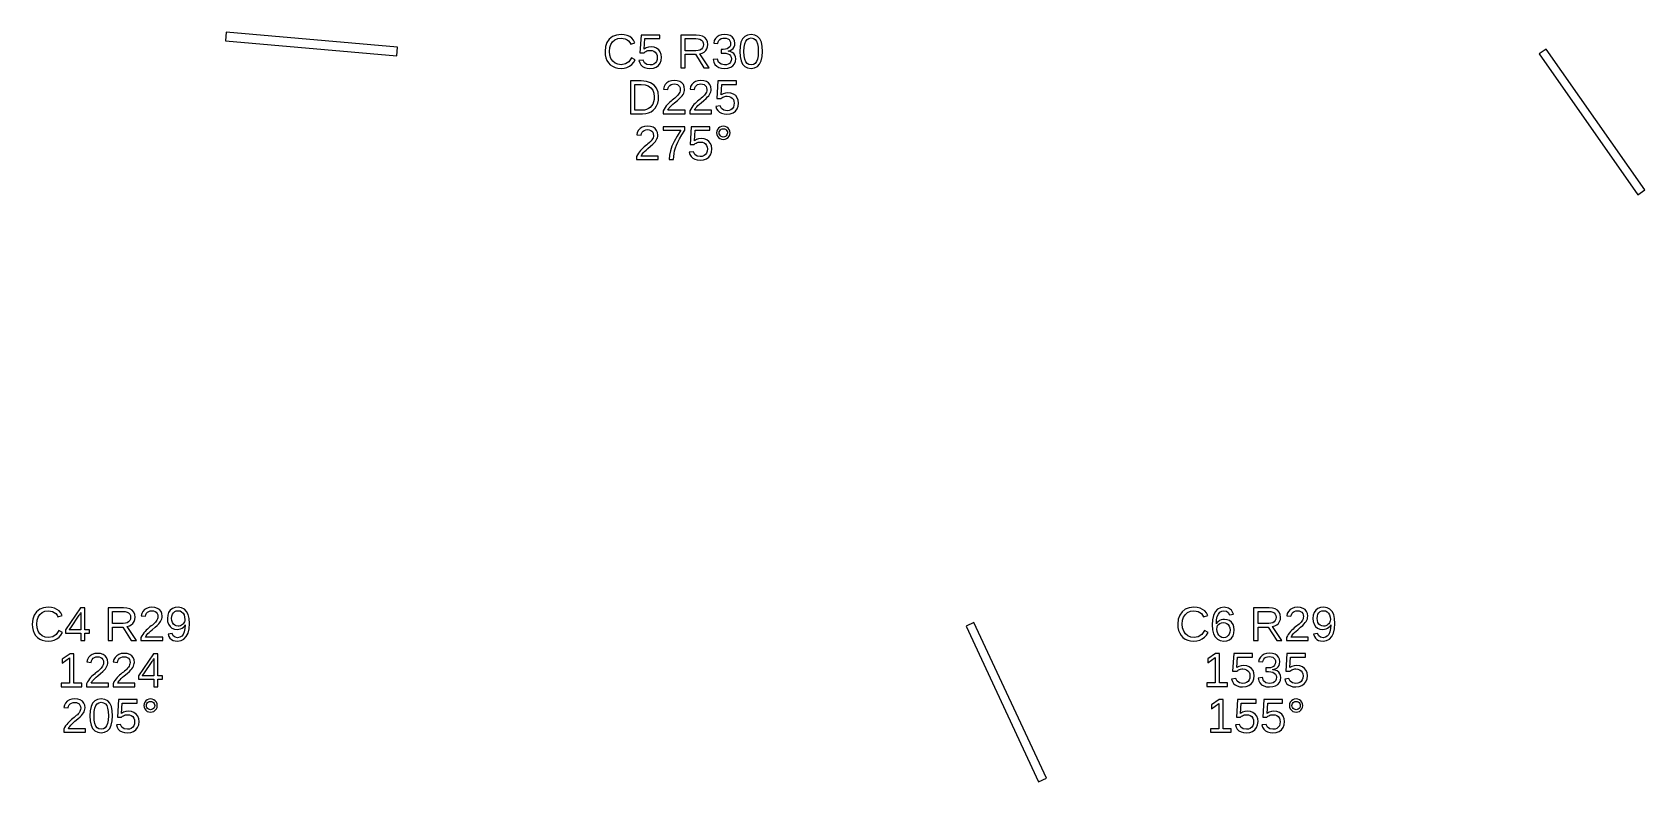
# Model space of a CAD drawing. Extents: x 194 to 2890, y 45 to 1503.
# Drawn here: x 560.3 to 841.8, y 1347.5 to 1478.4 of the extents above; entities that cross this region are included whole.
import ezdxf

# ---------------------------------------------------------------- set-up
doc = ezdxf.new("R2010")
doc.units = 0
doc.layers.get('0').update_dxf_attribs({"linetype": 'CONTINUOUS'})

msp = doc.modelspace()

# ---------------------------------------------------------------- linework, layer by layer
for points in [[(624.065, 1475.75), (594.18, 1478.36), (594.049, 1476.87), (623.935, 1474.25)], [(663.632, 1472.09), (664.128, 1472.22), (664.578, 1472.44), (664.973, 1472.73), (665.305, 1473.11), (665.573, 1473.56), (664.938, 1473.88), (664.467, 1473.22), (663.864, 1472.82), (663.127, 1472.69), (662.544, 1472.76), (662.047, 1472.97), (661.636, 1473.33), (661.33, 1473.8), (661.146, 1474.37), (661.085, 1475.02), (661.144, 1475.68), (661.32, 1476.24), (661.614, 1476.7), (662.013, 1477.04), (662.507, 1477.25), (663.095, 1477.32), (663.481, 1477.29), (663.83, 1477.2), (664.143, 1477.05), (664.41, 1476.85), (664.624, 1476.59), (664.783, 1476.29), (665.52, 1476.53), (665.291, 1476.96), (664.99, 1477.31), (664.617, 1477.59), (664.174, 1477.79), (663.664, 1477.91), (663.087, 1477.95), (662.277, 1477.86), (661.593, 1477.6), (661.036, 1477.17), (660.625, 1476.59), (660.378, 1475.87), (660.296, 1475.02), (660.332, 1474.44), (660.443, 1473.91), (660.627, 1473.44), (660.882, 1473.03), (661.203, 1472.68), (661.591, 1472.41), (662.039, 1472.21), (662.539, 1472.09), (663.091, 1472.05)], [(668.732, 1472.11), (669.23, 1472.28), (669.636, 1472.57), (669.935, 1472.96), (670.115, 1473.44), (670.175, 1474), (670.119, 1474.5), (669.952, 1474.93), (669.672, 1475.29), (669.299, 1475.57), (668.85, 1475.73), (668.324, 1475.79), (667.877, 1475.75), (667.483, 1475.63), (667.14, 1475.42), (667.249, 1477.24), (669.841, 1477.24), (669.841, 1477.86), (666.582, 1477.86), (666.391, 1474.78), (667.107, 1474.78), (667.278, 1474.92), (667.449, 1475.02), (667.62, 1475.1), (667.795, 1475.15), (667.98, 1475.18), (668.173, 1475.19), (668.527, 1475.15), (668.829, 1475.04), (669.078, 1474.86), (669.265, 1474.61), (669.377, 1474.32), (669.414, 1473.98), (669.377, 1473.6), (669.266, 1473.27), (669.08, 1473), (668.829, 1472.81), (668.522, 1472.69), (668.157, 1472.65), (667.598, 1472.74), (667.2, 1473.03), (666.965, 1473.5), (666.224, 1473.41), (666.351, 1473.01), (666.559, 1472.67), (666.847, 1472.4), (667.209, 1472.21), (667.64, 1472.09), (668.14, 1472.05)], [(674.301, 1474.51), (676.087, 1474.51), (677.576, 1472.13), (678.472, 1472.13), (676.844, 1474.6), (677.249, 1474.71), (677.592, 1474.9), (677.871, 1475.15), (678.078, 1475.46), (678.202, 1475.82), (678.244, 1476.22), (678.185, 1476.7), (678.009, 1477.1), (677.717, 1477.43), (677.316, 1477.67), (676.818, 1477.82), (676.221, 1477.86), (673.524, 1477.86), (673.524, 1472.13), (674.301, 1472.13)], [(674.301, 1475.13), (674.301, 1477.24), (676.144, 1477.24), (676.537, 1477.21), (676.863, 1477.13), (677.123, 1476.98), (677.311, 1476.78), (677.425, 1476.52), (677.462, 1476.22), (677.425, 1475.9), (677.313, 1475.63), (677.127, 1475.41), (676.872, 1475.25), (676.555, 1475.16), (676.177, 1475.13)], [(681.758, 1472.1), (682.238, 1472.24), (682.622, 1472.49), (682.902, 1472.82), (683.07, 1473.23), (683.127, 1473.71), (683.087, 1474.06), (682.967, 1474.36), (682.768, 1474.63), (682.498, 1474.83), (682.164, 1474.98), (681.768, 1475.06), (681.768, 1475.07), (682.127, 1475.18), (682.425, 1475.33), (682.661, 1475.54), (682.831, 1475.79), (682.934, 1476.09), (682.968, 1476.43), (682.915, 1476.87), (682.755, 1477.25), (682.49, 1477.55), (682.128, 1477.77), (681.681, 1477.91), (681.149, 1477.95), (680.655, 1477.91), (680.224, 1477.77), (679.857, 1477.56), (679.569, 1477.26), (679.374, 1476.89), (679.273, 1476.46), (680.01, 1476.4), (680.07, 1476.68), (680.186, 1476.91), (680.358, 1477.1), (680.578, 1477.24), (680.839, 1477.32), (681.141, 1477.35), (681.467, 1477.32), (681.735, 1477.23), (681.945, 1477.08), (682.095, 1476.88), (682.185, 1476.64), (682.215, 1476.35), (682.178, 1476.07), (682.068, 1475.83), (681.883, 1475.63), (681.632, 1475.48), (681.321, 1475.4), (680.95, 1475.37), (680.551, 1475.37), (680.551, 1474.73), (680.966, 1474.73), (681.384, 1474.7), (681.73, 1474.61), (682.006, 1474.47), (682.206, 1474.27), (682.326, 1474.03), (682.366, 1473.74), (682.331, 1473.41), (682.225, 1473.14), (682.05, 1472.93), (681.814, 1472.78), (681.524, 1472.69), (681.182, 1472.66), (680.553, 1472.77), (680.136, 1473.11), (679.933, 1473.67), (679.176, 1473.6), (679.288, 1473.13), (679.493, 1472.75), (679.792, 1472.44), (680.177, 1472.22), (680.64, 1472.09), (681.182, 1472.05)], [(686.406, 1472.13), (686.904, 1472.39), (687.295, 1472.81), (687.577, 1473.39), (687.745, 1474.12), (687.802, 1475), (687.748, 1475.89), (687.587, 1476.63), (687.32, 1477.21), (686.939, 1477.62), (686.441, 1477.87), (685.824, 1477.95), (685.192, 1477.87), (684.684, 1477.62), (684.301, 1477.21), (684.033, 1476.64), (683.872, 1475.9), (683.818, 1475), (683.874, 1474.11), (684.039, 1473.38), (684.315, 1472.8), (684.7, 1472.38), (685.196, 1472.13), (685.8, 1472.05)], [(685.413, 1472.71), (685.097, 1472.9), (684.858, 1473.21), (684.692, 1473.66), (684.592, 1474.26), (684.559, 1475), (684.592, 1475.76), (684.69, 1476.36), (684.854, 1476.81), (685.093, 1477.11), (685.416, 1477.29), (685.824, 1477.36), (686.222, 1477.29), (686.538, 1477.11), (686.77, 1476.8), (686.93, 1476.35), (687.025, 1475.75), (687.057, 1475), (687.024, 1474.27), (686.923, 1473.68), (686.756, 1473.23), (686.517, 1472.91), (686.201, 1472.71), (685.808, 1472.65)], [(841.822, 1450.86), (824.614, 1475.43), (823.386, 1474.57), (840.593, 1450)], [(667.399, 1464.17), (667.887, 1464.29), (668.332, 1464.49), (668.723, 1464.76), (669.05, 1465.1), (669.312, 1465.5), (669.504, 1465.97), (669.62, 1466.49), (669.658, 1467.06), (669.57, 1467.89), (669.306, 1468.58), (668.867, 1469.13), (668.265, 1469.54), (667.516, 1469.78), (666.619, 1469.86), (664.723, 1469.86), (664.723, 1464.13), (666.867, 1464.13)], [(674.272, 1464.75), (671.282, 1464.75), (671.38, 1464.95), (671.513, 1465.14), (671.681, 1465.35), (671.886, 1465.56), (672.134, 1465.79), (672.425, 1466.04), (672.931, 1466.46), (673.315, 1466.8), (673.577, 1467.06), (673.761, 1467.28), (673.912, 1467.5), (674.03, 1467.72), (674.115, 1467.94), (674.166, 1468.16), (674.183, 1468.38), (674.131, 1468.84), (673.976, 1469.23), (673.717, 1469.54), (673.362, 1469.77), (672.918, 1469.9), (672.385, 1469.95), (671.89, 1469.9), (671.46, 1469.77), (671.093, 1469.54), (670.804, 1469.24), (670.61, 1468.88), (670.509, 1468.45), (671.257, 1468.38), (671.321, 1468.66), (671.439, 1468.9), (671.613, 1469.09), (671.834, 1469.23), (672.091, 1469.32), (672.385, 1469.35), (672.689, 1469.32), (672.945, 1469.23), (673.153, 1469.09), (673.307, 1468.89), (673.399, 1468.65), (673.43, 1468.35), (673.412, 1468.13), (673.359, 1467.92), (673.269, 1467.73), (673.151, 1467.55), (673.011, 1467.37), (672.848, 1467.2), (672.668, 1467.03), (672.473, 1466.86), (672.264, 1466.69), (672.048, 1466.52), (671.83, 1466.34), (671.611, 1466.15), (671.395, 1465.94), (671.186, 1465.72), (670.983, 1465.49), (670.794, 1465.23), (670.625, 1464.95), (670.476, 1464.65), (670.476, 1464.13), (674.272, 1464.13)], [(678.907, 1464.75), (675.916, 1464.75), (676.015, 1464.95), (676.148, 1465.14), (676.315, 1465.35), (676.521, 1465.56), (676.769, 1465.79), (677.06, 1466.04), (677.566, 1466.46), (677.949, 1466.8), (678.211, 1467.06), (678.395, 1467.28), (678.547, 1467.5), (678.665, 1467.72), (678.75, 1467.94), (678.801, 1468.16), (678.817, 1468.38), (678.766, 1468.84), (678.61, 1469.23), (678.352, 1469.54), (677.996, 1469.77), (677.552, 1469.9), (677.019, 1469.95), (676.525, 1469.9), (676.094, 1469.77), (675.727, 1469.54), (675.439, 1469.24), (675.244, 1468.88), (675.143, 1468.45), (675.892, 1468.38), (675.955, 1468.66), (676.074, 1468.9), (676.248, 1469.09), (676.468, 1469.23), (676.725, 1469.32), (677.019, 1469.35), (677.323, 1469.32), (677.58, 1469.23), (677.788, 1469.09), (677.942, 1468.89), (678.034, 1468.65), (678.065, 1468.35), (678.047, 1468.13), (677.993, 1467.92), (677.904, 1467.73), (677.786, 1467.55), (677.645, 1467.37), (677.483, 1467.2), (677.302, 1467.03), (677.108, 1466.86), (676.899, 1466.69), (676.683, 1466.52), (676.465, 1466.34), (676.246, 1466.15), (676.03, 1465.94), (675.82, 1465.72), (675.617, 1465.49), (675.428, 1465.23), (675.259, 1464.95), (675.111, 1464.65), (675.111, 1464.13), (678.907, 1464.13)], [(682.167, 1464.11), (682.666, 1464.28), (683.072, 1464.57), (683.371, 1464.96), (683.551, 1465.44), (683.611, 1466), (683.555, 1466.5), (683.387, 1466.93), (683.108, 1467.29), (682.735, 1467.57), (682.285, 1467.73), (681.759, 1467.79), (681.313, 1467.75), (680.919, 1467.63), (680.575, 1467.42), (680.685, 1469.24), (683.277, 1469.24), (683.277, 1469.86), (680.018, 1469.86), (679.827, 1466.78), (680.543, 1466.78), (680.714, 1466.92), (680.885, 1467.02), (681.056, 1467.1), (681.231, 1467.15), (681.415, 1467.18), (681.609, 1467.19), (681.963, 1467.15), (682.264, 1467.04), (682.514, 1466.86), (682.701, 1466.61), (682.813, 1466.32), (682.85, 1465.98), (682.813, 1465.6), (682.702, 1465.27), (682.516, 1465), (682.265, 1464.81), (681.957, 1464.69), (681.593, 1464.65), (681.033, 1464.74), (680.636, 1465.03), (680.4, 1465.5), (679.66, 1465.41), (679.787, 1465.01), (679.995, 1464.67), (680.282, 1464.4), (680.645, 1464.21), (681.076, 1464.09), (681.576, 1464.05)], [(665.5, 1464.75), (665.5, 1469.24), (666.602, 1469.24), (667.282, 1469.18), (667.846, 1468.99), (668.293, 1468.68), (668.617, 1468.25), (668.812, 1467.71), (668.877, 1467.06), (668.848, 1466.61), (668.763, 1466.2), (668.621, 1465.83), (668.425, 1465.51), (668.18, 1465.24), (667.886, 1465.03), (667.55, 1464.88), (667.181, 1464.78), (666.777, 1464.75)], [(669.597, 1456.75), (666.607, 1456.75), (666.705, 1456.95), (666.838, 1457.14), (667.005, 1457.35), (667.211, 1457.56), (667.459, 1457.79), (667.75, 1458.04), (668.256, 1458.46), (668.64, 1458.8), (668.901, 1459.06), (669.086, 1459.28), (669.237, 1459.5), (669.355, 1459.72), (669.44, 1459.94), (669.491, 1460.16), (669.508, 1460.38), (669.456, 1460.84), (669.301, 1461.23), (669.042, 1461.54), (668.687, 1461.77), (668.242, 1461.9), (667.709, 1461.95), (667.215, 1461.9), (666.784, 1461.77), (666.417, 1461.54), (666.129, 1461.24), (665.935, 1460.88), (665.833, 1460.45), (666.582, 1460.38), (666.645, 1460.66), (666.764, 1460.9), (666.938, 1461.09), (667.159, 1461.23), (667.416, 1461.32), (667.709, 1461.35), (668.013, 1461.32), (668.27, 1461.23), (668.478, 1461.09), (668.632, 1460.89), (668.724, 1460.65), (668.755, 1460.35), (668.737, 1460.13), (668.683, 1459.92), (668.594, 1459.73), (668.476, 1459.55), (668.336, 1459.37), (668.173, 1459.2), (667.992, 1459.03), (667.798, 1458.86), (667.589, 1458.69), (667.373, 1458.52), (667.155, 1458.34), (666.936, 1458.15), (666.72, 1457.94), (666.51, 1457.72), (666.307, 1457.49), (666.118, 1457.23), (665.949, 1456.95), (665.801, 1456.65), (665.801, 1456.13), (669.597, 1456.13)], [(672.287, 1456.65), (672.347, 1457.17), (672.448, 1457.67), (672.588, 1458.16), (672.769, 1458.66), (672.991, 1459.17), (673.29, 1459.74), (673.703, 1460.44), (674.232, 1461.27), (674.232, 1461.86), (670.444, 1461.86), (670.444, 1461.24), (673.524, 1461.24), (672.866, 1460.23), (672.347, 1459.3), (671.967, 1458.44), (671.709, 1457.65), (671.553, 1456.88), (671.502, 1456.13), (672.266, 1456.13)], [(677.492, 1456.11), (677.991, 1456.28), (678.396, 1456.57), (678.696, 1456.96), (678.876, 1457.44), (678.935, 1458), (678.88, 1458.5), (678.712, 1458.93), (678.433, 1459.29), (678.06, 1459.57), (677.61, 1459.73), (677.084, 1459.79), (676.638, 1459.75), (676.243, 1459.63), (675.9, 1459.42), (676.01, 1461.24), (678.602, 1461.24), (678.602, 1461.86), (675.343, 1461.86), (675.151, 1458.78), (675.868, 1458.78), (676.038, 1458.92), (676.209, 1459.02), (676.38, 1459.1), (676.556, 1459.15), (676.74, 1459.18), (676.934, 1459.19), (677.287, 1459.15), (677.589, 1459.04), (677.839, 1458.86), (678.025, 1458.61), (678.137, 1458.32), (678.175, 1457.98), (678.138, 1457.6), (678.026, 1457.27), (677.841, 1457), (677.59, 1456.81), (677.282, 1456.69), (676.917, 1456.65), (676.358, 1456.74), (675.961, 1457.03), (675.725, 1457.5), (674.985, 1457.41), (675.112, 1457.01), (675.319, 1456.67), (675.607, 1456.4), (675.97, 1456.21), (676.401, 1456.09), (676.901, 1456.05)], [(681.255, 1459.67), (681.529, 1459.78), (681.774, 1459.97), (681.965, 1460.21), (682.079, 1460.48), (682.117, 1460.79), (682.08, 1461.1), (681.966, 1461.37), (681.778, 1461.61), (681.535, 1461.8), (681.259, 1461.91), (680.95, 1461.95), (680.641, 1461.91), (680.365, 1461.8), (680.122, 1461.61), (679.933, 1461.37), (679.82, 1461.09), (679.782, 1460.79), (679.82, 1460.49), (679.935, 1460.22), (680.126, 1459.97), (680.37, 1459.78), (680.645, 1459.67), (680.95, 1459.63)], [(680.761, 1460.08), (680.591, 1460.15), (680.439, 1460.27), (680.32, 1460.43), (680.249, 1460.6), (680.226, 1460.79), (680.249, 1460.98), (680.319, 1461.15), (680.435, 1461.31), (680.585, 1461.43), (680.757, 1461.5), (680.95, 1461.52), (681.143, 1461.5), (681.314, 1461.43), (681.464, 1461.31), (681.581, 1461.16), (681.651, 1460.99), (681.674, 1460.79), (681.65, 1460.6), (681.58, 1460.42), (681.462, 1460.27), (681.311, 1460.15), (681.14, 1460.08), (680.95, 1460.06)], [(563.632, 1372.09), (564.128, 1372.22), (564.578, 1372.44), (564.973, 1372.73), (565.305, 1373.11), (565.573, 1373.56), (564.938, 1373.88), (564.467, 1373.22), (563.864, 1372.82), (563.127, 1372.69), (562.544, 1372.76), (562.047, 1372.97), (561.636, 1373.33), (561.33, 1373.8), (561.146, 1374.37), (561.085, 1375.02), (561.144, 1375.68), (561.32, 1376.24), (561.614, 1376.7), (562.013, 1377.04), (562.507, 1377.25), (563.095, 1377.32), (563.481, 1377.29), (563.83, 1377.2), (564.143, 1377.05), (564.41, 1376.85), (564.624, 1376.59), (564.783, 1376.29), (565.52, 1376.53), (565.291, 1376.96), (564.99, 1377.31), (564.617, 1377.59), (564.174, 1377.79), (563.664, 1377.91), (563.087, 1377.95), (562.277, 1377.86), (561.593, 1377.6), (561.036, 1377.17), (560.625, 1376.59), (560.378, 1375.87), (560.296, 1375.02), (560.332, 1374.44), (560.443, 1373.91), (560.627, 1373.44), (560.882, 1373.03), (561.203, 1372.68), (561.591, 1372.41), (562.039, 1372.21), (562.539, 1372.09), (563.091, 1372.05)], [(569.475, 1373.43), (570.281, 1373.43), (570.281, 1374.01), (569.475, 1374.01), (569.475, 1377.86), (568.706, 1377.86), (566.082, 1374), (566.082, 1373.43), (568.783, 1373.43), (568.783, 1372.13), (569.475, 1372.13)], [(566.757, 1374.01), (566.822, 1374.09), (567.042, 1374.39), (568.511, 1376.55), (568.552, 1376.62), (568.605, 1376.71), (568.669, 1376.82), (568.729, 1376.93), (568.767, 1377), (568.783, 1377.04), (568.783, 1374.01)], [(574.301, 1374.51), (576.087, 1374.51), (577.576, 1372.13), (578.472, 1372.13), (576.844, 1374.6), (577.249, 1374.71), (577.592, 1374.9), (577.871, 1375.15), (578.078, 1375.46), (578.202, 1375.82), (578.244, 1376.22), (578.185, 1376.7), (578.009, 1377.1), (577.717, 1377.43), (577.316, 1377.67), (576.818, 1377.82), (576.221, 1377.86), (573.524, 1377.86), (573.524, 1372.13), (574.301, 1372.13)], [(574.301, 1375.13), (574.301, 1377.24), (576.144, 1377.24), (576.537, 1377.21), (576.863, 1377.13), (577.123, 1376.98), (577.311, 1376.78), (577.425, 1376.52), (577.462, 1376.22), (577.425, 1375.9), (577.313, 1375.63), (577.127, 1375.41), (576.872, 1375.25), (576.555, 1375.16), (576.177, 1375.13)], [(583.074, 1372.75), (580.083, 1372.75), (580.182, 1372.95), (580.315, 1373.14), (580.482, 1373.35), (580.688, 1373.56), (580.936, 1373.79), (581.226, 1374.04), (581.732, 1374.46), (582.116, 1374.8), (582.378, 1375.06), (582.562, 1375.28), (582.713, 1375.5), (582.832, 1375.72), (582.916, 1375.94), (582.967, 1376.16), (582.984, 1376.38), (582.932, 1376.84), (582.777, 1377.23), (582.518, 1377.54), (582.163, 1377.77), (581.719, 1377.9), (581.186, 1377.95), (580.691, 1377.9), (580.261, 1377.77), (579.894, 1377.54), (579.606, 1377.24), (579.411, 1376.88), (579.31, 1376.45), (580.059, 1376.38), (580.122, 1376.66), (580.24, 1376.9), (580.415, 1377.09), (580.635, 1377.23), (580.892, 1377.32), (581.186, 1377.35), (581.49, 1377.32), (581.746, 1377.23), (581.955, 1377.09), (582.108, 1376.89), (582.201, 1376.65), (582.231, 1376.35), (582.214, 1376.13), (582.16, 1375.92), (582.071, 1375.73), (581.952, 1375.55), (581.812, 1375.37), (581.65, 1375.2), (581.469, 1375.03), (581.274, 1374.86), (581.066, 1374.69), (580.849, 1374.52), (580.632, 1374.34), (580.413, 1374.15), (580.196, 1373.94), (579.987, 1373.72), (579.784, 1373.49), (579.595, 1373.23), (579.426, 1372.95), (579.278, 1372.65), (579.278, 1372.13), (583.074, 1372.13)], [(586.271, 1372.14), (586.783, 1372.4), (587.193, 1372.84), (587.493, 1373.45), (587.673, 1374.21), (587.733, 1375.11), (587.678, 1375.98), (587.514, 1376.69), (587.24, 1377.24), (586.861, 1377.64), (586.378, 1377.87), (585.792, 1377.95), (585.236, 1377.89), (584.768, 1377.72), (584.388, 1377.44), (584.108, 1377.05), (583.94, 1376.58), (583.884, 1376.02), (583.935, 1375.48), (584.09, 1375.01), (584.347, 1374.62), (584.691, 1374.32), (585.103, 1374.15), (585.584, 1374.09), (585.89, 1374.11), (586.179, 1374.19), (586.451, 1374.31), (586.688, 1374.47), (586.874, 1374.67), (587.008, 1374.9), (586.961, 1374.23), (586.84, 1373.67), (586.646, 1373.23), (586.384, 1372.9), (586.059, 1372.71), (585.67, 1372.64), (585.229, 1372.72), (584.907, 1372.96), (584.701, 1373.36), (584.002, 1373.25), (584.144, 1372.86), (584.337, 1372.56), (584.581, 1372.33), (584.881, 1372.18), (585.24, 1372.08), (585.658, 1372.05)], [(585.436, 1374.71), (585.161, 1374.83), (584.933, 1375.03), (584.764, 1375.3), (584.662, 1375.63), (584.628, 1376.02), (584.662, 1376.4), (584.764, 1376.73), (584.933, 1377), (585.162, 1377.2), (585.44, 1377.32), (585.767, 1377.36), (586.099, 1377.31), (586.382, 1377.17), (586.618, 1376.93), (586.794, 1376.62), (586.9, 1376.25), (586.935, 1375.82), (586.918, 1375.6), (586.866, 1375.4), (586.778, 1375.22), (586.661, 1375.06), (586.518, 1374.92), (586.349, 1374.81), (586.163, 1374.73), (585.966, 1374.68), (585.759, 1374.67)], [(763.632, 1372.09), (764.128, 1372.22), (764.578, 1372.44), (764.973, 1372.73), (765.305, 1373.11), (765.573, 1373.56), (764.938, 1373.88), (764.467, 1373.22), (763.864, 1372.82), (763.127, 1372.69), (762.544, 1372.76), (762.047, 1372.97), (761.636, 1373.33), (761.33, 1373.8), (761.146, 1374.37), (761.085, 1375.02), (761.144, 1375.68), (761.32, 1376.24), (761.614, 1376.7), (762.013, 1377.04), (762.507, 1377.25), (763.095, 1377.32), (763.481, 1377.29), (763.83, 1377.2), (764.143, 1377.05), (764.41, 1376.85), (764.624, 1376.59), (764.783, 1376.29), (765.52, 1376.53), (765.291, 1376.96), (764.99, 1377.31), (764.617, 1377.59), (764.174, 1377.79), (763.664, 1377.91), (763.087, 1377.95), (762.277, 1377.86), (761.593, 1377.6), (761.036, 1377.17), (760.625, 1376.59), (760.378, 1375.87), (760.296, 1375.02), (760.332, 1374.44), (760.443, 1373.91), (760.627, 1373.44), (760.882, 1373.03), (761.203, 1372.68), (761.591, 1372.41), (762.039, 1372.21), (762.539, 1372.09), (763.091, 1372.05)], [(768.844, 1372.11), (769.296, 1372.28), (769.666, 1372.57), (769.94, 1372.97), (770.104, 1373.44), (770.159, 1374.01), (770.107, 1374.53), (769.952, 1374.97), (769.693, 1375.34), (769.346, 1375.62), (768.926, 1375.78), (768.433, 1375.84), (768.133, 1375.82), (767.857, 1375.75), (767.603, 1375.64), (767.38, 1375.5), (767.193, 1375.31), (767.042, 1375.08), (767.08, 1375.76), (767.195, 1376.32), (767.386, 1376.77), (767.646, 1377.1), (767.97, 1377.29), (768.356, 1377.36), (768.785, 1377.28), (769.099, 1377.04), (769.3, 1376.66), (770, 1376.78), (769.668, 1377.43), (769.123, 1377.82), (768.364, 1377.95), (767.758, 1377.86), (767.252, 1377.6), (766.847, 1377.15), (766.551, 1376.54), (766.373, 1375.78), (766.314, 1374.87), (766.371, 1374.02), (766.542, 1373.32), (766.826, 1372.77), (767.219, 1372.37), (767.712, 1372.13), (768.307, 1372.05)], [(774.301, 1374.51), (776.087, 1374.51), (777.576, 1372.13), (778.472, 1372.13), (776.844, 1374.6), (777.249, 1374.71), (777.592, 1374.9), (777.871, 1375.15), (778.078, 1375.46), (778.202, 1375.82), (778.244, 1376.22), (778.185, 1376.7), (778.009, 1377.1), (777.717, 1377.43), (777.316, 1377.67), (776.818, 1377.82), (776.221, 1377.86), (773.524, 1377.86), (773.524, 1372.13), (774.301, 1372.13)], [(774.301, 1375.13), (774.301, 1377.24), (776.144, 1377.24), (776.537, 1377.21), (776.863, 1377.13), (777.123, 1376.98), (777.311, 1376.78), (777.425, 1376.52), (777.462, 1376.22), (777.425, 1375.9), (777.313, 1375.63), (777.127, 1375.41), (776.872, 1375.25), (776.555, 1375.16), (776.177, 1375.13)], [(783.074, 1372.75), (780.083, 1372.75), (780.182, 1372.95), (780.315, 1373.14), (780.482, 1373.35), (780.688, 1373.56), (780.936, 1373.79), (781.226, 1374.04), (781.732, 1374.46), (782.116, 1374.8), (782.378, 1375.06), (782.562, 1375.28), (782.713, 1375.5), (782.832, 1375.72), (782.916, 1375.94), (782.967, 1376.16), (782.984, 1376.38), (782.932, 1376.84), (782.777, 1377.23), (782.518, 1377.54), (782.163, 1377.77), (781.719, 1377.9), (781.186, 1377.95), (780.691, 1377.9), (780.261, 1377.77), (779.894, 1377.54), (779.606, 1377.24), (779.411, 1376.88), (779.31, 1376.45), (780.059, 1376.38), (780.122, 1376.66), (780.24, 1376.9), (780.415, 1377.09), (780.635, 1377.23), (780.892, 1377.32), (781.186, 1377.35), (781.49, 1377.32), (781.746, 1377.23), (781.955, 1377.09), (782.108, 1376.89), (782.201, 1376.65), (782.231, 1376.35), (782.214, 1376.13), (782.16, 1375.92), (782.071, 1375.73), (781.952, 1375.55), (781.812, 1375.37), (781.65, 1375.2), (781.469, 1375.03), (781.274, 1374.86), (781.066, 1374.69), (780.849, 1374.52), (780.632, 1374.34), (780.413, 1374.15), (780.196, 1373.94), (779.987, 1373.72), (779.784, 1373.49), (779.595, 1373.23), (779.426, 1372.95), (779.278, 1372.65), (779.278, 1372.13), (783.074, 1372.13)], [(786.271, 1372.14), (786.783, 1372.4), (787.193, 1372.84), (787.493, 1373.45), (787.673, 1374.21), (787.733, 1375.11), (787.678, 1375.98), (787.514, 1376.69), (787.24, 1377.24), (786.861, 1377.64), (786.378, 1377.87), (785.792, 1377.95), (785.236, 1377.89), (784.768, 1377.72), (784.388, 1377.44), (784.108, 1377.05), (783.94, 1376.58), (783.884, 1376.02), (783.935, 1375.48), (784.09, 1375.01), (784.347, 1374.62), (784.691, 1374.32), (785.103, 1374.15), (785.584, 1374.09), (785.89, 1374.11), (786.179, 1374.19), (786.451, 1374.31), (786.688, 1374.47), (786.874, 1374.67), (787.008, 1374.9), (786.961, 1374.23), (786.84, 1373.67), (786.646, 1373.23), (786.384, 1372.9), (786.059, 1372.71), (785.67, 1372.64), (785.229, 1372.72), (784.907, 1372.96), (784.701, 1373.36), (784.002, 1373.25), (784.144, 1372.86), (784.337, 1372.56), (784.581, 1372.33), (784.881, 1372.18), (785.24, 1372.08), (785.658, 1372.05)], [(785.436, 1374.71), (785.161, 1374.83), (784.933, 1375.03), (784.764, 1375.3), (784.662, 1375.63), (784.628, 1376.02), (784.662, 1376.4), (784.764, 1376.73), (784.933, 1377), (785.162, 1377.2), (785.44, 1377.32), (785.767, 1377.36), (786.099, 1377.31), (786.382, 1377.17), (786.618, 1376.93), (786.794, 1376.62), (786.9, 1376.25), (786.935, 1375.82), (786.918, 1375.6), (786.866, 1375.4), (786.778, 1375.22), (786.661, 1375.06), (786.518, 1374.92), (786.349, 1374.81), (786.163, 1374.73), (785.966, 1374.68), (785.759, 1374.67)], [(737.358, 1348.13), (724.68, 1375.32), (723.32, 1374.68), (735.999, 1347.49)], [(767.962, 1372.69), (767.682, 1372.83), (767.443, 1373.06), (767.261, 1373.37), (767.152, 1373.73), (767.115, 1374.15), (767.15, 1374.47), (767.255, 1374.75), (767.431, 1374.97), (767.663, 1375.14), (767.939, 1375.24), (768.259, 1375.27), (768.595, 1375.24), (768.879, 1375.12), (769.109, 1374.93), (769.278, 1374.68), (769.38, 1374.36), (769.414, 1373.97), (769.381, 1373.59), (769.28, 1373.26), (769.113, 1373), (768.887, 1372.8), (768.61, 1372.68), (768.283, 1372.64)], [(568.958, 1364.71), (567.563, 1364.71), (567.563, 1369.82), (566.887, 1369.82), (565.532, 1368.89), (565.532, 1368.2), (566.826, 1369.12), (566.826, 1364.71), (565.366, 1364.71), (565.366, 1364.09), (568.958, 1364.09)], [(573.581, 1364.71), (570.59, 1364.71), (570.689, 1364.9), (570.822, 1365.1), (570.989, 1365.3), (571.195, 1365.52), (571.443, 1365.75), (571.733, 1365.99), (572.239, 1366.41), (572.623, 1366.75), (572.885, 1367.01), (573.069, 1367.23), (573.22, 1367.45), (573.339, 1367.67), (573.423, 1367.89), (573.474, 1368.12), (573.491, 1368.34), (573.439, 1368.8), (573.284, 1369.19), (573.025, 1369.5), (572.67, 1369.73), (572.226, 1369.86), (571.693, 1369.91), (571.198, 1369.86), (570.768, 1369.73), (570.401, 1369.5), (570.113, 1369.2), (569.918, 1368.83), (569.817, 1368.41), (570.566, 1368.34), (570.629, 1368.62), (570.747, 1368.86), (570.922, 1369.05), (571.142, 1369.19), (571.399, 1369.28), (571.693, 1369.31), (571.997, 1369.28), (572.253, 1369.19), (572.462, 1369.05), (572.615, 1368.85), (572.708, 1368.6), (572.738, 1368.31), (572.721, 1368.09), (572.667, 1367.88), (572.578, 1367.69), (572.459, 1367.5), (572.319, 1367.33), (572.157, 1367.16), (571.976, 1366.99), (571.781, 1366.82), (571.573, 1366.65), (571.356, 1366.48), (571.139, 1366.3), (570.92, 1366.11), (570.703, 1365.9), (570.494, 1365.68), (570.291, 1365.45), (570.102, 1365.19), (569.933, 1364.91), (569.785, 1364.61), (569.785, 1364.09), (573.581, 1364.09)], [(578.215, 1364.71), (575.225, 1364.71), (575.323, 1364.9), (575.456, 1365.1), (575.623, 1365.3), (575.829, 1365.52), (576.077, 1365.75), (576.368, 1365.99), (576.874, 1366.41), (577.258, 1366.75), (577.519, 1367.01), (577.704, 1367.23), (577.855, 1367.45), (577.973, 1367.67), (578.058, 1367.89), (578.109, 1368.12), (578.126, 1368.34), (578.074, 1368.8), (577.919, 1369.19), (577.66, 1369.5), (577.305, 1369.73), (576.861, 1369.86), (576.327, 1369.91), (575.833, 1369.86), (575.402, 1369.73), (575.035, 1369.5), (574.747, 1369.2), (574.553, 1368.83), (574.452, 1368.41), (575.2, 1368.34), (575.263, 1368.62), (575.382, 1368.86), (575.556, 1369.05), (575.777, 1369.19), (576.034, 1369.28), (576.327, 1369.31), (576.632, 1369.28), (576.888, 1369.19), (577.096, 1369.05), (577.25, 1368.85), (577.342, 1368.6), (577.373, 1368.31), (577.355, 1368.09), (577.302, 1367.88), (577.212, 1367.69), (577.094, 1367.5), (576.954, 1367.33), (576.791, 1367.16), (576.611, 1366.99), (576.416, 1366.82), (576.207, 1366.65), (575.991, 1366.48), (575.773, 1366.3), (575.554, 1366.11), (575.338, 1365.9), (575.128, 1365.68), (574.926, 1365.45), (574.736, 1365.19), (574.568, 1364.91), (574.419, 1364.61), (574.419, 1364.09), (578.215, 1364.09)], [(582.219, 1365.39), (583.025, 1365.39), (583.025, 1365.96), (582.219, 1365.96), (582.219, 1369.82), (581.45, 1369.82), (578.826, 1365.96), (578.826, 1365.39), (581.527, 1365.39), (581.527, 1364.09), (582.219, 1364.09)], [(579.501, 1365.96), (579.566, 1366.05), (579.786, 1366.35), (581.255, 1368.51), (581.296, 1368.58), (581.349, 1368.67), (581.414, 1368.78), (581.473, 1368.89), (581.511, 1368.96), (581.527, 1369), (581.527, 1365.96)], [(768.958, 1364.75), (767.563, 1364.75), (767.563, 1369.86), (766.887, 1369.86), (765.532, 1368.93), (765.532, 1368.24), (766.826, 1369.16), (766.826, 1364.75), (765.366, 1364.75), (765.366, 1364.13), (768.958, 1364.13)], [(772.207, 1364.11), (772.705, 1364.28), (773.111, 1364.57), (773.41, 1364.96), (773.59, 1365.44), (773.65, 1366), (773.594, 1366.5), (773.427, 1366.93), (773.147, 1367.29), (772.774, 1367.57), (772.325, 1367.73), (771.799, 1367.79), (771.352, 1367.75), (770.958, 1367.63), (770.615, 1367.42), (770.724, 1369.24), (773.316, 1369.24), (773.316, 1369.86), (770.057, 1369.86), (769.866, 1366.78), (770.582, 1366.78), (770.753, 1366.92), (770.924, 1367.02), (771.095, 1367.1), (771.27, 1367.15), (771.455, 1367.18), (771.648, 1367.19), (772.002, 1367.15), (772.304, 1367.04), (772.553, 1366.86), (772.74, 1366.61), (772.852, 1366.32), (772.889, 1365.98), (772.852, 1365.6), (772.741, 1365.27), (772.555, 1365), (772.304, 1364.81), (771.997, 1364.69), (771.632, 1364.65), (771.073, 1364.74), (770.675, 1365.03), (770.44, 1365.5), (769.699, 1365.41), (769.826, 1365.01), (770.034, 1364.67), (770.322, 1364.4), (770.684, 1364.21), (771.115, 1364.09), (771.615, 1364.05)], [(776.899, 1364.1), (777.379, 1364.24), (777.764, 1364.49), (778.044, 1364.82), (778.212, 1365.23), (778.268, 1365.71), (778.228, 1366.06), (778.109, 1366.36), (777.91, 1366.63), (777.64, 1366.83), (777.306, 1366.98), (776.909, 1367.06), (776.909, 1367.07), (777.269, 1367.18), (777.566, 1367.33), (777.802, 1367.54), (777.973, 1367.79), (778.075, 1368.09), (778.109, 1368.43), (778.056, 1368.87), (777.897, 1369.25), (777.631, 1369.55), (777.27, 1369.77), (776.823, 1369.91), (776.291, 1369.95), (775.796, 1369.91), (775.366, 1369.77), (774.999, 1369.56), (774.711, 1369.26), (774.516, 1368.89), (774.415, 1368.46), (775.151, 1368.4), (775.212, 1368.68), (775.328, 1368.91), (775.499, 1369.1), (775.719, 1369.24), (775.98, 1369.32), (776.283, 1369.35), (776.609, 1369.32), (776.877, 1369.23), (777.086, 1369.08), (777.236, 1368.88), (777.327, 1368.64), (777.357, 1368.35), (777.32, 1368.07), (777.209, 1367.83), (777.025, 1367.63), (776.774, 1367.48), (776.463, 1367.4), (776.091, 1367.37), (775.693, 1367.37), (775.693, 1366.73), (776.108, 1366.73), (776.525, 1366.7), (776.872, 1366.61), (777.147, 1366.47), (777.347, 1366.27), (777.467, 1366.03), (777.507, 1365.74), (777.472, 1365.41), (777.367, 1365.14), (777.192, 1364.93), (776.955, 1364.78), (776.666, 1364.69), (776.323, 1364.66), (775.694, 1364.77), (775.278, 1365.11), (775.074, 1365.67), (774.317, 1365.6), (774.429, 1365.13), (774.635, 1364.75), (774.934, 1364.44), (775.319, 1364.22), (775.782, 1364.09), (776.323, 1364.05)], [(781.476, 1364.11), (781.974, 1364.28), (782.38, 1364.57), (782.679, 1364.96), (782.859, 1365.44), (782.919, 1366), (782.863, 1366.5), (782.696, 1366.93), (782.417, 1367.29), (782.043, 1367.57), (781.594, 1367.73), (781.068, 1367.79), (780.621, 1367.75), (780.227, 1367.63), (779.884, 1367.42), (779.994, 1369.24), (782.585, 1369.24), (782.585, 1369.86), (779.326, 1369.86), (779.135, 1366.78), (779.851, 1366.78), (780.022, 1366.92), (780.193, 1367.02), (780.364, 1367.1), (780.539, 1367.15), (780.724, 1367.18), (780.917, 1367.19), (781.271, 1367.15), (781.573, 1367.04), (781.822, 1366.86), (782.009, 1366.61), (782.121, 1366.32), (782.158, 1365.98), (782.121, 1365.6), (782.01, 1365.27), (781.824, 1365), (781.574, 1364.81), (781.266, 1364.69), (780.901, 1364.65), (780.342, 1364.74), (779.944, 1365.03), (779.709, 1365.5), (778.968, 1365.41), (779.095, 1365.01), (779.303, 1364.67), (779.591, 1364.4), (779.953, 1364.21), (780.385, 1364.09), (780.885, 1364.05)], [(569.597, 1356.75), (566.607, 1356.75), (566.705, 1356.95), (566.838, 1357.14), (567.005, 1357.35), (567.211, 1357.56), (567.459, 1357.79), (567.75, 1358.04), (568.256, 1358.46), (568.64, 1358.8), (568.901, 1359.06), (569.086, 1359.28), (569.237, 1359.5), (569.355, 1359.72), (569.44, 1359.94), (569.491, 1360.16), (569.508, 1360.38), (569.456, 1360.84), (569.301, 1361.23), (569.042, 1361.54), (568.687, 1361.77), (568.242, 1361.9), (567.709, 1361.95), (567.215, 1361.9), (566.784, 1361.77), (566.417, 1361.54), (566.129, 1361.24), (565.935, 1360.88), (565.833, 1360.45), (566.582, 1360.38), (566.645, 1360.66), (566.764, 1360.9), (566.938, 1361.09), (567.159, 1361.23), (567.416, 1361.32), (567.709, 1361.35), (568.013, 1361.32), (568.27, 1361.23), (568.478, 1361.09), (568.632, 1360.89), (568.724, 1360.65), (568.755, 1360.35), (568.737, 1360.13), (568.683, 1359.92), (568.594, 1359.73), (568.476, 1359.55), (568.336, 1359.37), (568.173, 1359.2), (567.992, 1359.03), (567.798, 1358.86), (567.589, 1358.69), (567.373, 1358.52), (567.155, 1358.34), (566.936, 1358.15), (566.72, 1357.94), (566.51, 1357.72), (566.307, 1357.49), (566.118, 1357.23), (565.949, 1356.95), (565.801, 1356.65), (565.801, 1356.13), (569.597, 1356.13)], [(572.929, 1356.13), (573.427, 1356.39), (573.819, 1356.81), (574.1, 1357.39), (574.269, 1358.12), (574.325, 1359), (574.272, 1359.89), (574.111, 1360.63), (573.843, 1361.21), (573.463, 1361.62), (572.964, 1361.87), (572.348, 1361.95), (571.716, 1361.87), (571.208, 1361.62), (570.824, 1361.21), (570.556, 1360.64), (570.396, 1359.9), (570.342, 1359), (570.397, 1358.11), (570.563, 1357.38), (570.838, 1356.8), (571.224, 1356.38), (571.719, 1356.13), (572.323, 1356.05)], [(571.937, 1356.71), (571.62, 1356.9), (571.382, 1357.21), (571.215, 1357.66), (571.116, 1358.26), (571.082, 1359), (571.115, 1359.76), (571.214, 1360.36), (571.377, 1360.81), (571.616, 1361.11), (571.94, 1361.29), (572.348, 1361.36), (572.746, 1361.29), (573.061, 1361.11), (573.294, 1360.8), (573.453, 1360.35), (573.549, 1359.75), (573.581, 1359), (573.547, 1358.27), (573.447, 1357.68), (573.28, 1357.23), (573.04, 1356.91), (572.724, 1356.71), (572.332, 1356.65)], [(577.492, 1356.11), (577.991, 1356.28), (578.396, 1356.57), (578.696, 1356.96), (578.876, 1357.44), (578.935, 1358), (578.88, 1358.5), (578.712, 1358.93), (578.433, 1359.29), (578.06, 1359.57), (577.61, 1359.73), (577.084, 1359.79), (576.638, 1359.75), (576.243, 1359.63), (575.9, 1359.42), (576.01, 1361.24), (578.602, 1361.24), (578.602, 1361.86), (575.343, 1361.86), (575.151, 1358.78), (575.868, 1358.78), (576.038, 1358.92), (576.209, 1359.02), (576.38, 1359.1), (576.556, 1359.15), (576.74, 1359.18), (576.934, 1359.19), (577.287, 1359.15), (577.589, 1359.04), (577.839, 1358.86), (578.025, 1358.61), (578.137, 1358.32), (578.175, 1357.98), (578.138, 1357.6), (578.026, 1357.27), (577.841, 1357), (577.59, 1356.81), (577.282, 1356.69), (576.917, 1356.65), (576.358, 1356.74), (575.961, 1357.03), (575.725, 1357.5), (574.985, 1357.41), (575.112, 1357.01), (575.319, 1356.67), (575.607, 1356.4), (575.97, 1356.21), (576.401, 1356.09), (576.901, 1356.05)], [(581.255, 1359.67), (581.529, 1359.78), (581.774, 1359.97), (581.965, 1360.21), (582.079, 1360.48), (582.117, 1360.79), (582.08, 1361.1), (581.966, 1361.37), (581.778, 1361.61), (581.535, 1361.8), (581.259, 1361.91), (580.95, 1361.95), (580.641, 1361.91), (580.365, 1361.8), (580.122, 1361.61), (579.933, 1361.37), (579.82, 1361.09), (579.782, 1360.79), (579.82, 1360.49), (579.935, 1360.22), (580.126, 1359.97), (580.37, 1359.78), (580.645, 1359.67), (580.95, 1359.63)], [(580.761, 1360.08), (580.591, 1360.15), (580.439, 1360.27), (580.32, 1360.43), (580.249, 1360.6), (580.226, 1360.79), (580.249, 1360.98), (580.319, 1361.15), (580.435, 1361.31), (580.585, 1361.43), (580.757, 1361.5), (580.95, 1361.52), (581.143, 1361.5), (581.314, 1361.43), (581.464, 1361.31), (581.581, 1361.16), (581.651, 1360.99), (581.674, 1360.79), (581.65, 1360.6), (581.58, 1360.42), (581.462, 1360.27), (581.311, 1360.15), (581.14, 1360.08), (580.95, 1360.06)], [(769.609, 1356.75), (768.214, 1356.75), (768.214, 1361.86), (767.538, 1361.86), (766.183, 1360.93), (766.183, 1360.24), (767.477, 1361.16), (767.477, 1356.75), (766.017, 1356.75), (766.017, 1356.13), (769.609, 1356.13)], [(772.858, 1356.11), (773.356, 1356.28), (773.762, 1356.57), (774.061, 1356.96), (774.241, 1357.44), (774.301, 1358), (774.245, 1358.5), (774.078, 1358.93), (773.798, 1359.29), (773.425, 1359.57), (772.976, 1359.73), (772.45, 1359.79), (772.003, 1359.75), (771.609, 1359.63), (771.266, 1359.42), (771.375, 1361.24), (773.967, 1361.24), (773.967, 1361.86), (770.708, 1361.86), (770.517, 1358.78), (771.233, 1358.78), (771.404, 1358.92), (771.575, 1359.02), (771.746, 1359.1), (771.921, 1359.15), (772.106, 1359.18), (772.299, 1359.19), (772.653, 1359.15), (772.955, 1359.04), (773.204, 1358.86), (773.391, 1358.61), (773.503, 1358.32), (773.54, 1357.98), (773.503, 1357.6), (773.392, 1357.27), (773.206, 1357), (772.955, 1356.81), (772.648, 1356.69), (772.283, 1356.65), (771.724, 1356.74), (771.326, 1357.03), (771.091, 1357.5), (770.35, 1357.41), (770.477, 1357.01), (770.685, 1356.67), (770.973, 1356.4), (771.335, 1356.21), (771.766, 1356.09), (772.266, 1356.05)], [(777.492, 1356.11), (777.991, 1356.28), (778.396, 1356.57), (778.696, 1356.96), (778.876, 1357.44), (778.935, 1358), (778.88, 1358.5), (778.712, 1358.93), (778.433, 1359.29), (778.06, 1359.57), (777.61, 1359.73), (777.084, 1359.79), (776.638, 1359.75), (776.243, 1359.63), (775.9, 1359.42), (776.01, 1361.24), (778.602, 1361.24), (778.602, 1361.86), (775.343, 1361.86), (775.151, 1358.78), (775.868, 1358.78), (776.038, 1358.92), (776.209, 1359.02), (776.38, 1359.1), (776.556, 1359.15), (776.74, 1359.18), (776.934, 1359.19), (777.287, 1359.15), (777.589, 1359.04), (777.839, 1358.86), (778.025, 1358.61), (778.137, 1358.32), (778.175, 1357.98), (778.138, 1357.6), (778.026, 1357.27), (777.841, 1357), (777.59, 1356.81), (777.282, 1356.69), (776.917, 1356.65), (776.358, 1356.74), (775.961, 1357.03), (775.725, 1357.5), (774.985, 1357.41), (775.112, 1357.01), (775.319, 1356.67), (775.607, 1356.4), (775.97, 1356.21), (776.401, 1356.09), (776.901, 1356.05)], [(781.255, 1359.67), (781.529, 1359.78), (781.774, 1359.97), (781.965, 1360.21), (782.079, 1360.48), (782.117, 1360.79), (782.08, 1361.1), (781.966, 1361.37), (781.778, 1361.61), (781.535, 1361.8), (781.259, 1361.91), (780.95, 1361.95), (780.641, 1361.91), (780.365, 1361.8), (780.122, 1361.61), (779.933, 1361.37), (779.82, 1361.09), (779.782, 1360.79), (779.82, 1360.49), (779.935, 1360.22), (780.126, 1359.97), (780.37, 1359.78), (780.645, 1359.67), (780.95, 1359.63)], [(780.761, 1360.08), (780.591, 1360.15), (780.439, 1360.27), (780.32, 1360.43), (780.249, 1360.6), (780.226, 1360.79), (780.249, 1360.98), (780.319, 1361.15), (780.435, 1361.31), (780.585, 1361.43), (780.757, 1361.5), (780.95, 1361.52), (781.143, 1361.5), (781.314, 1361.43), (781.464, 1361.31), (781.581, 1361.16), (781.651, 1360.99), (781.674, 1360.79), (781.65, 1360.6), (781.58, 1360.42), (781.462, 1360.27), (781.311, 1360.15), (781.14, 1360.08), (780.95, 1360.06)]]:
    msp.add_lwpolyline(points, close=True)

doc.saveas('drawing.dxf')
